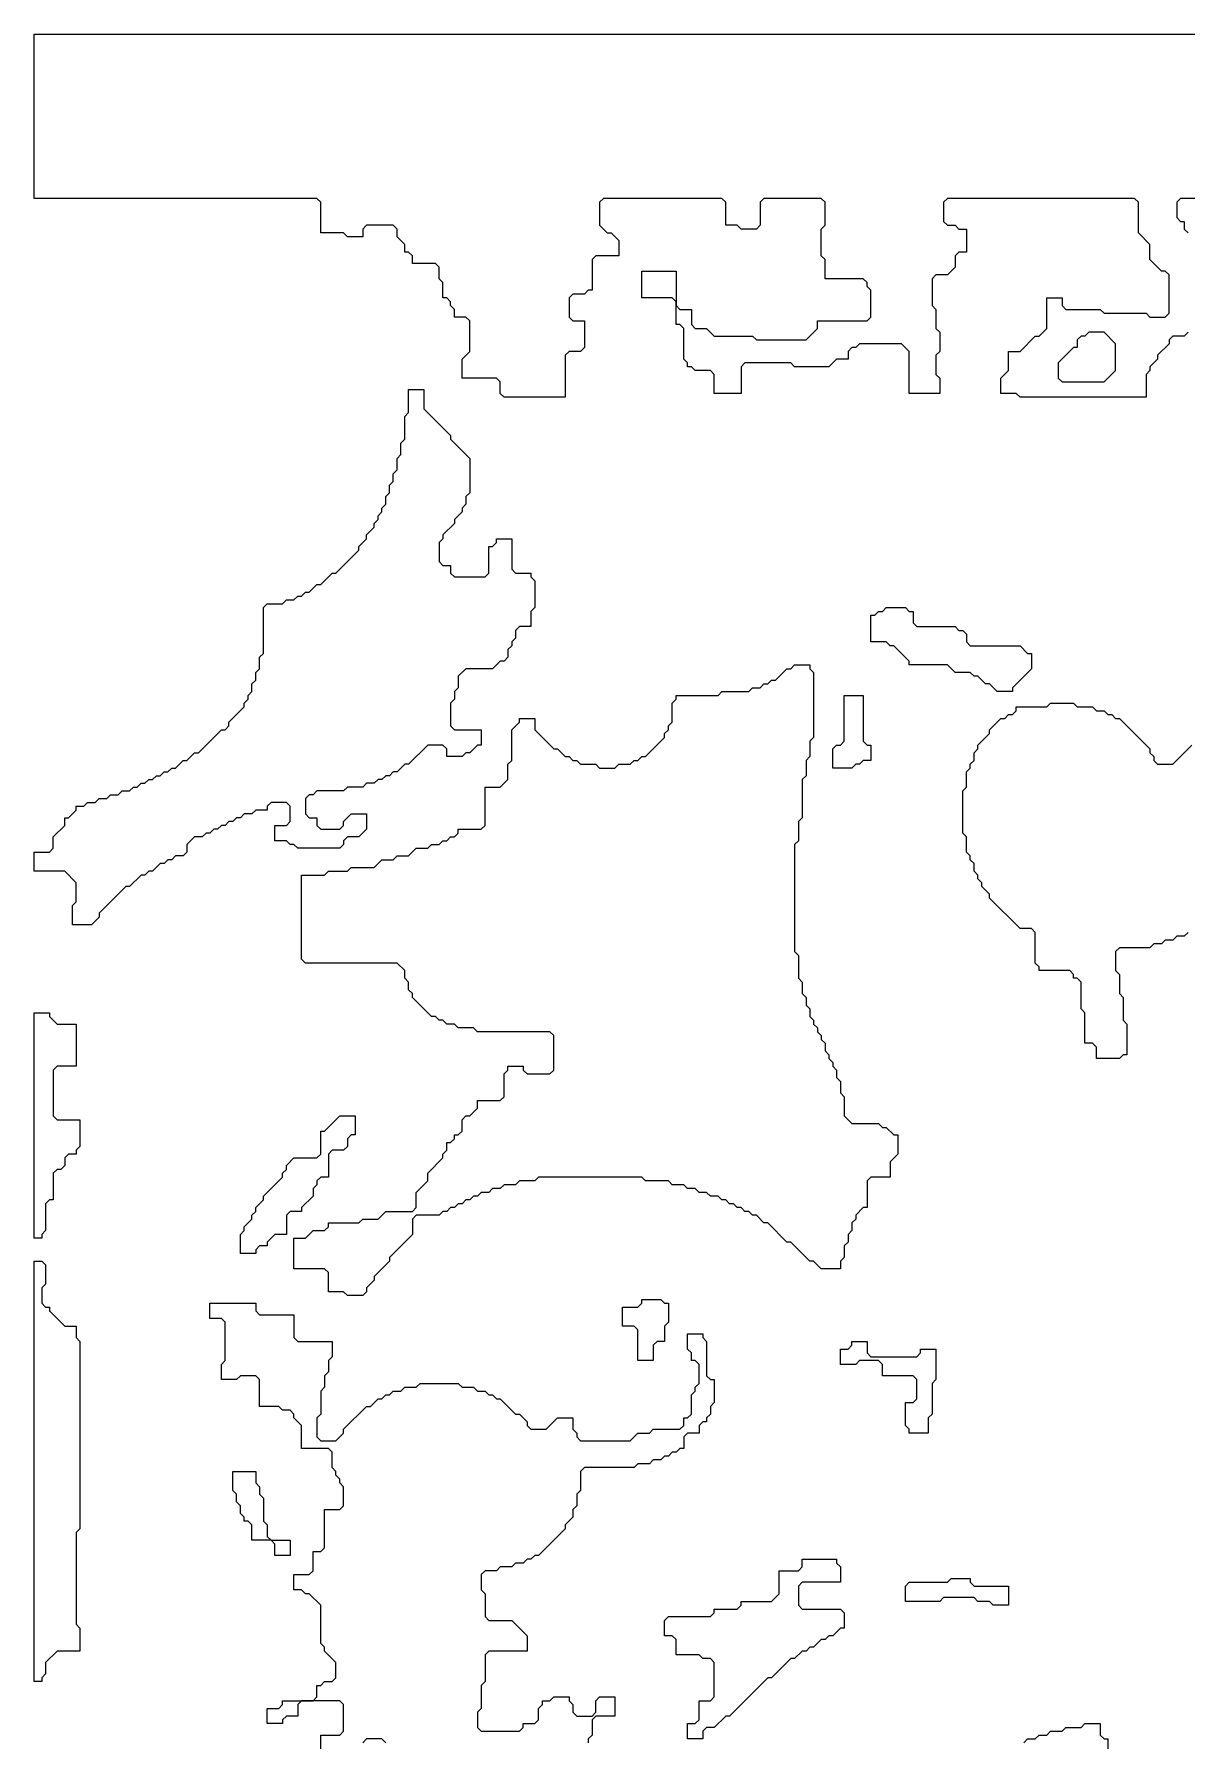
# Model space of a CAD drawing. Header units: metres. Extents: x 0 to 1000, y 0 to 1000.
# Drawn here: x 0 to 294.9, y 563.5 to 1000 of the extents above; entities that cross this region are included whole.
import ezdxf

# ---------------------------------------------------------------- set-up
doc = ezdxf.new("R2010")
doc.units = ezdxf.units.M

msp = doc.modelspace()

# ---------------------------------------------------------------- linework, layer by layer
for points in [[(295.21, 923.75), (294.23, 922.78), (291.3, 922.78), (290.32, 921.8), (290.32, 920.82), (287.39, 917.89), (287.39, 916.91), (285.43, 914.96), (285.43, 913.98), (284.46, 913), (284.46, 907.14), (252.2, 907.14), (251.22, 908.11), (247.31, 908.11), (247.31, 912.02), (249.27, 913.98), (249.27, 918.87), (252.2, 918.87), (256.11, 922.78), (257.09, 922.78), (259.04, 924.73), (259.04, 932.55), (262.95, 932.55), (262.95, 930.6), (263.93, 929.62), (272.73, 929.62), (273.7, 928.64), (284.46, 928.64), (285.43, 927.66), (289.35, 927.66), (290.32, 928.64), (290.32, 938.42), (289.35, 939.39), (288.37, 939.39), (285.43, 942.33), (285.43, 946.24), (282.5, 949.17), (282.5, 956.99), (281.52, 957.97), (233.63, 957.97), (232.65, 956.99), (232.65, 952.1), (233.63, 951.12), (235.58, 951.12), (236.56, 950.15), (238.51, 950.15), (238.51, 944.28), (236.56, 944.28), (235.58, 943.3), (235.58, 940.37), (233.63, 938.42), (230.69, 938.42), (229.72, 937.44), (229.72, 930.6), (230.69, 929.62), (230.69, 924.73), (231.67, 923.75), (231.67, 918.87), (230.69, 917.89), (230.69, 913), (231.67, 912.02), (231.67, 908.11), (223.85, 908.11), (223.85, 918.87), (221.9, 920.82), (211.14, 920.82), (210.17, 919.84), (209.19, 919.84), (208.21, 918.87), (208.21, 916.91), (205.28, 916.91), (203.32, 914.96), (194.53, 914.96), (193.55, 915.93), (181.82, 915.93), (180.84, 914.96), (180.84, 908.11), (174, 908.11), (174, 913), (173.02, 913.98), (169.11, 913.98), (168.13, 914.96), (167.16, 914.96), (167.16, 915.93), (166.18, 916.91), (166.18, 924.73), (165.2, 925.71), (164.22, 925.71), (164.22, 931.57), (163.25, 932.55), (155.43, 932.55), (155.43, 939.39), (164.22, 939.39), (164.22, 930.6), (165.2, 929.62), (168.13, 929.62), (168.13, 925.71), (169.11, 924.73), (172.04, 924.73), (174, 922.78), (183.77, 922.78), (184.75, 921.8), (197.46, 921.8), (200.39, 924.73), (200.39, 926.69), (213.1, 926.69), (214.08, 927.66), (214.08, 934.51), (213.1, 935.48), (213.1, 936.46), (212.12, 937.44), (202.35, 937.44), (202.35, 942.33), (201.37, 943.3), (201.37, 950.15), (202.35, 951.12), (202.35, 956.99), (201.37, 957.97), (186.71, 957.97), (185.73, 956.99), (185.73, 951.12), (184.75, 950.15), (180.84, 950.15), (179.86, 951.12), (176.93, 951.12), (176.93, 956.99), (175.95, 957.97), (145.65, 957.97), (144.67, 956.99), (144.67, 951.12), (146.63, 949.17), (147.61, 949.17), (149.56, 947.21), (149.56, 943.3), (143.7, 943.3), (142.72, 942.33), (142.72, 934.51), (141.74, 934.51), (140.76, 933.53), (137.83, 933.53), (136.85, 932.55), (136.85, 927.66), (137.83, 926.69), (140.76, 926.69), (140.76, 919.84), (139.78, 918.87), (136.85, 918.87), (135.87, 917.89), (135.87, 907.14), (120.23, 907.14), (119.26, 908.11), (119.26, 911.05), (118.28, 912.02), (109.48, 912.02), (109.48, 916.91), (111.44, 918.87), (111.44, 926.69), (110.46, 927.66), (107.53, 927.66), (107.53, 929.62), (106.55, 930.6), (106.55, 931.57), (105.57, 932.55), (104.59, 932.55), (104.59, 936.46), (103.62, 937.44), (103.62, 940.37), (102.64, 941.35), (96.77, 941.35), (96.77, 943.3), (95.8, 944.28), (94.82, 944.28), (94.82, 946.24), (92.86, 948.19), (92.86, 950.15), (91.89, 951.12), (85.04, 951.12), (84.07, 950.15), (84.07, 948.19), (80.16, 948.19), (79.18, 949.17), (73.31, 949.17), (73.31, 956.99), (72.34, 957.97), (0, 957.97), (0, 1000), (1000, 1000)], [(357.77, 957.97), (293.26, 957.97), (292.28, 956.99), (292.28, 953.08), (293.26, 952.1), (294.23, 952.1), (294.23, 950.15), (295.21, 949.17)], [(295.21, 770.28), (294.23, 769.31), (292.28, 769.31), (291.3, 768.33), (289.35, 768.33), (288.37, 767.35), (286.41, 767.35), (285.43, 766.37), (277.61, 766.37), (276.64, 765.4), (276.64, 760.51), (277.61, 759.53), (277.61, 754.64), (278.59, 753.67), (278.59, 747.8), (279.57, 746.82), (279.57, 739), (278.59, 739), (277.61, 738.03), (271.75, 738.03), (271.75, 740.96), (270.77, 741.94), (268.82, 741.94), (268.82, 749.76), (267.84, 750.73), (267.84, 757.58), (266.86, 758.55), (265.88, 758.55), (265.88, 759.53), (264.91, 760.51), (257.09, 760.51), (257.09, 761.49), (256.11, 762.46), (256.11, 770.28), (255.13, 771.26), (252.2, 771.26), (244.38, 779.08), (244.38, 780.06), (242.42, 782.01), (242.42, 782.99), (241.45, 783.97), (241.45, 784.95), (240.47, 785.92), (240.47, 787.88), (239.49, 788.86), (239.49, 789.83), (238.51, 790.81), (238.51, 794.72), (237.54, 795.7), (237.54, 806.45), (238.51, 807.43), (238.51, 811.34), (239.49, 812.32), (239.49, 813.29), (240.47, 814.27), (240.47, 816.23), (241.45, 817.2), (241.45, 818.18), (244.38, 821.11), (244.38, 822.09), (247.31, 825.02), (248.29, 825.02), (249.27, 826), (250.24, 826), (251.22, 826.98), (251.22, 827.96), (259.04, 827.96), (260.02, 828.93), (265.88, 828.93), (266.86, 827.96), (270.77, 827.96), (271.75, 826.98), (273.7, 826.98), (274.68, 826), (275.66, 826), (276.64, 825.02), (277.61, 825.02), (285.43, 817.2), (285.43, 816.23), (286.41, 815.25), (286.41, 814.27), (287.39, 813.29), (291.3, 813.29), (296.19, 818.18)], [(73.31, 560.12), (73.31, 565), (78.2, 565), (79.18, 565.98), (79.18, 572.83), (78.2, 573.8), (68.43, 573.8), (67.45, 572.83), (67.45, 569.89), (64.52, 569.89), (63.54, 568.91), (63.54, 567.94), (59.63, 567.94), (59.63, 571.85), (62.56, 571.85), (63.54, 572.83), (63.54, 573.8), (71.36, 573.8), (72.34, 574.78), (72.34, 577.71), (73.31, 577.71), (74.29, 578.69), (76.25, 578.69), (77.22, 579.67), (77.22, 583.58), (74.29, 586.51), (74.29, 587.49), (73.31, 588.47), (73.31, 598.24), (70.38, 601.17), (69.4, 601.17), (68.43, 602.15), (66.47, 602.15), (66.47, 606.06), (70.38, 606.06), (71.36, 607.04), (71.36, 611.93), (73.31, 611.93), (74.29, 612.9), (74.29, 622.68), (78.2, 622.68), (79.18, 623.66), (79.18, 628.54), (78.2, 629.52), (78.2, 630.5), (77.22, 631.48), (77.22, 632.45), (76.25, 633.43), (76.25, 637.34), (75.27, 638.32), (68.43, 638.32), (68.43, 644.18), (66.47, 646.14), (66.47, 647.12), (65.49, 648.09), (63.54, 648.09), (62.56, 649.07), (57.67, 649.07), (57.67, 655.91), (56.7, 656.89), (52.79, 656.89), (51.81, 655.91), (47.9, 655.91), (47.9, 659.82), (48.88, 660.8), (48.88, 670.58), (47.9, 671.55), (44.97, 671.55), (44.97, 675.46), (56.7, 675.46), (56.7, 673.51), (57.67, 672.53), (66.47, 672.53), (66.47, 666.67), (67.45, 665.69), (76.25, 665.69), (76.25, 661.78), (75.27, 660.8), (75.27, 657.87), (74.29, 656.89), (74.29, 653.96), (73.31, 652.98), (73.31, 647.12), (72.34, 646.14), (72.34, 641.25), (73.31, 640.27), (77.22, 640.27), (79.18, 642.23), (79.18, 643.21), (85.04, 649.07), (86.02, 649.07), (87.98, 651.03), (88.95, 651.03), (89.93, 652), (90.91, 652), (91.89, 652.98), (93.84, 652.98), (94.82, 653.96), (97.75, 653.96), (98.73, 654.94), (108.5, 654.94), (109.48, 653.96), (112.41, 653.96), (113.39, 652.98), (115.35, 652.98), (116.32, 652), (117.3, 652), (118.28, 651.03), (119.26, 651.03), (123.17, 647.12), (124.14, 647.12), (126.1, 645.16), (126.1, 644.18), (127.08, 643.21), (130.99, 643.21), (133.92, 646.14), (137.83, 646.14), (137.83, 643.21), (138.81, 642.23), (138.81, 641.25), (139.78, 640.27), (152.49, 640.27), (154.45, 642.23), (157.38, 642.23), (158.36, 643.21), (165.2, 643.21), (166.18, 644.18), (166.18, 646.14), (167.16, 646.14), (168.13, 647.12), (168.13, 652), (169.11, 652.98), (169.11, 653.96), (170.09, 654.94), (170.09, 659.82), (169.11, 660.8), (168.13, 660.8), (168.13, 662.76), (167.16, 663.73), (167.16, 667.64), (171.07, 667.64), (171.07, 666.67), (172.04, 665.69), (172.04, 656.89), (173.02, 655.91), (174, 655.91), (174, 650.05), (173.02, 649.07), (173.02, 647.12), (172.04, 646.14), (172.04, 645.16), (171.07, 645.16), (170.09, 644.18), (170.09, 642.23), (167.16, 642.23), (166.18, 641.25), (166.18, 638.32), (165.2, 638.32), (164.22, 637.34), (163.25, 637.34), (162.27, 636.36), (161.29, 636.36), (160.31, 635.39), (158.36, 635.39), (157.38, 634.41), (154.45, 634.41), (153.47, 633.43), (140.76, 633.43), (139.78, 632.45), (139.78, 627.57), (138.81, 626.59), (138.81, 623.66), (137.83, 622.68), (137.83, 620.72), (135.87, 618.77), (135.87, 617.79), (129.03, 610.95), (128.05, 610.95), (127.08, 609.97), (126.1, 609.97), (125.12, 608.99), (123.17, 608.99), (122.19, 608.02), (119.26, 608.02), (118.28, 607.04), (115.35, 607.04), (114.37, 606.06), (114.37, 602.15), (115.35, 601.17), (115.35, 595.31), (116.32, 594.33), (122.19, 594.33), (126.1, 590.42), (126.1, 586.51), (116.32, 586.51), (115.35, 585.53), (115.35, 578.69), (114.37, 577.71), (114.37, 571.85), (113.39, 570.87), (113.39, 566.96), (114.37, 565.98), (124.14, 565.98), (125.12, 566.96), (125.12, 567.94), (128.05, 567.94), (129.03, 568.91), (129.03, 571.85), (130.01, 572.83), (130.01, 573.8), (131.96, 573.8), (132.94, 574.78), (136.85, 574.78), (136.85, 573.8), (137.83, 572.83), (137.83, 570.87), (138.81, 569.89), (142.72, 569.89), (143.7, 570.87), (143.7, 573.8), (144.67, 574.78), (148.58, 574.78), (148.58, 569.89), (143.7, 569.89), (142.72, 568.91), (142.72, 565), (141.74, 564.03), (141.74, 563.05)], [(253.18, 563.05), (254.15, 564.03), (256.11, 564.03), (257.09, 565), (259.04, 565), (260.02, 565.98), (262.95, 565.98), (263.93, 566.96), (267.84, 566.96), (268.82, 567.94), (272.73, 567.94), (272.73, 565), (273.7, 564.03), (274.68, 564.03), (274.68, 560.12)], [(89.93, 563.05), (88.95, 564.03), (85.04, 564.03), (84.07, 563.05)]]:
    msp.add_lwpolyline(points)
for points in [[(261.97, 912.02), (262.95, 911.05), (273.7, 911.05), (276.64, 913.98), (276.64, 920.82), (273.7, 923.75), (269.79, 923.75), (268.82, 922.78), (267.84, 922.78), (266.86, 921.8), (266.86, 919.84), (265.88, 919.84), (261.97, 915.93)], [(9.78, 772.24), (9.78, 777.13), (10.75, 778.1), (10.75, 782.99), (7.82, 785.92), (0, 785.92), (0, 790.81), (3.91, 790.81), (4.89, 791.79), (4.89, 794.72), (7.82, 797.65), (7.82, 799.61), (8.8, 799.61), (10.75, 801.56), (10.75, 802.54), (12.71, 802.54), (13.69, 803.52), (15.64, 803.52), (16.62, 804.5), (18.57, 804.5), (19.55, 805.47), (21.51, 805.47), (22.48, 806.45), (24.44, 806.45), (25.42, 807.43), (26.39, 807.43), (27.37, 808.41), (28.35, 808.41), (29.33, 809.38), (30.3, 809.38), (31.28, 810.36), (32.26, 810.36), (33.24, 811.34), (34.21, 811.34), (35.19, 812.32), (36.17, 812.32), (38.12, 814.27), (39.1, 814.27), (41.06, 816.23), (42.03, 816.23), (47.9, 822.09), (48.88, 822.09), (49.85, 823.07), (49.85, 824.05), (53.76, 827.96), (53.76, 828.93), (54.74, 829.91), (54.74, 830.89), (55.72, 831.87), (55.72, 833.82), (56.7, 834.8), (56.7, 836.75), (57.67, 837.73), (57.67, 840.66), (58.65, 841.64), (58.65, 853.37), (59.63, 854.35), (63.54, 854.35), (64.52, 855.33), (66.47, 855.33), (67.45, 856.3), (68.43, 856.3), (69.4, 857.28), (70.38, 857.28), (72.34, 859.24), (73.31, 859.24), (76.25, 862.17), (77.22, 862.17), (83.09, 868.04), (83.09, 869.01), (85.04, 870.97), (85.04, 871.95), (87, 873.9), (87, 874.88), (87.98, 875.86), (87.98, 876.83), (88.95, 877.81), (88.95, 878.79), (89.93, 879.77), (89.93, 881.72), (90.91, 882.7), (90.91, 884.65), (91.89, 885.63), (91.89, 887.59), (92.86, 888.56), (92.86, 891.5), (93.84, 892.47), (93.84, 895.41), (94.82, 896.38), (94.82, 902.25), (95.8, 903.23), (95.8, 909.09), (99.71, 909.09), (99.71, 904.2), (106.55, 897.36), (106.55, 896.38), (111.44, 891.5), (111.44, 882.7), (110.46, 881.72), (110.46, 879.77), (109.48, 878.79), (109.48, 877.81), (107.53, 875.86), (107.53, 874.88), (104.59, 871.95), (104.59, 870.97), (103.62, 869.99), (103.62, 865.1), (104.59, 864.13), (106.55, 864.13), (106.55, 862.17), (107.53, 861.19), (115.35, 861.19), (116.32, 862.17), (116.32, 869.01), (117.3, 869.01), (118.28, 869.99), (118.28, 870.97), (122.19, 870.97), (122.19, 863.15), (123.17, 862.17), (127.08, 862.17), (127.08, 861.19), (128.05, 860.22), (128.05, 853.37), (127.08, 852.39), (127.08, 848.48), (124.14, 848.48), (123.17, 847.51), (123.17, 845.55), (122.19, 844.57), (122.19, 843.6), (121.21, 842.62), (121.21, 840.66), (120.23, 839.69), (119.26, 839.69), (117.3, 837.73), (110.46, 837.73), (108.5, 835.78), (108.5, 832.84), (107.53, 831.87), (107.53, 829.91), (106.55, 828.93), (106.55, 823.07), (107.53, 822.09), (114.37, 822.09), (114.37, 818.18), (113.39, 818.18), (111.44, 816.23), (110.46, 816.23), (109.48, 815.25), (105.57, 815.25), (105.57, 817.2), (104.59, 818.18), (100.68, 818.18), (95.8, 813.29), (94.82, 813.29), (92.86, 811.34), (91.89, 811.34), (90.91, 810.36), (89.93, 810.36), (88.95, 809.38), (87.98, 809.38), (87, 808.41), (85.04, 808.41), (84.07, 807.43), (80.16, 807.43), (79.18, 806.45), (72.34, 806.45), (71.36, 805.47), (70.38, 805.47), (69.4, 804.5), (69.4, 800.59), (70.38, 799.61), (72.34, 799.61), (72.34, 797.65), (73.31, 796.68), (78.2, 796.68), (79.18, 797.65), (79.18, 798.63), (81.13, 800.59), (85.04, 800.59), (85.04, 796.68), (83.09, 794.72), (80.16, 794.72), (79.18, 793.74), (79.18, 792.77), (78.2, 791.79), (67.45, 791.79), (66.47, 792.77), (65.49, 792.77), (64.52, 793.74), (61.58, 793.74), (61.58, 797.65), (64.52, 797.65), (65.49, 798.63), (65.49, 802.54), (64.52, 803.52), (60.61, 803.52), (59.63, 802.54), (59.63, 801.56), (56.7, 801.56), (55.72, 800.59), (53.76, 800.59), (52.79, 799.61), (51.81, 799.61), (50.83, 798.63), (49.85, 798.63), (48.88, 797.65), (47.9, 797.65), (46.92, 796.68), (45.94, 796.68), (44.97, 795.7), (43.99, 795.7), (43.01, 794.72), (41.06, 794.72), (39.1, 792.77), (39.1, 790.81), (38.12, 789.83), (36.17, 789.83), (35.19, 788.86), (34.21, 788.86), (33.24, 787.88), (32.26, 787.88), (30.3, 785.92), (29.33, 785.92), (28.35, 784.95), (27.37, 784.95), (24.44, 782.01), (23.46, 782.01), (16.62, 775.17), (16.62, 774.19), (14.66, 772.24)], [(246.33, 831.87), (244.38, 833.82), (243.4, 833.82), (241.45, 835.78), (240.47, 835.78), (239.49, 836.75), (235.58, 836.75), (233.63, 838.71), (223.85, 838.71), (223.85, 839.69), (219.94, 843.6), (218.96, 843.6), (217.99, 844.57), (214.08, 844.57), (214.08, 851.42), (215.05, 851.42), (216.03, 852.39), (217.01, 852.39), (217.99, 853.37), (222.87, 853.37), (223.85, 852.39), (224.83, 852.39), (224.83, 849.46), (225.81, 848.48), (235.58, 848.48), (236.56, 847.51), (237.54, 847.51), (238.51, 846.53), (238.51, 844.57), (239.49, 843.6), (252.2, 843.6), (254.15, 841.64), (255.13, 841.64), (255.13, 837.73), (250.24, 832.84), (250.24, 831.87)], [(80.16, 677.42), (79.18, 678.4), (75.27, 678.4), (75.27, 683.28), (74.29, 684.26), (66.47, 684.26), (66.47, 692.08), (69.4, 692.08), (71.36, 694.04), (74.29, 694.04), (75.27, 695.01), (75.27, 695.99), (83.09, 695.99), (84.07, 696.97), (87.98, 696.97), (89.93, 698.92), (96.77, 698.92), (97.75, 699.9), (97.75, 703.81), (100.68, 706.74), (100.68, 708.7), (104.59, 712.61), (104.59, 713.59), (105.57, 714.57), (105.57, 716.52), (106.55, 716.52), (107.53, 717.5), (107.53, 718.48), (108.5, 718.48), (109.48, 719.45), (109.48, 722.39), (110.46, 723.36), (111.44, 723.36), (113.39, 725.32), (113.39, 727.27), (119.26, 727.27), (120.23, 728.25), (120.23, 734.12), (121.21, 735.09), (121.21, 736.07), (125.12, 736.07), (125.12, 735.09), (126.1, 734.12), (131.96, 734.12), (132.94, 735.09), (132.94, 743.89), (131.96, 744.87), (113.39, 744.87), (112.41, 745.85), (108.5, 745.85), (107.53, 746.82), (105.57, 746.82), (104.59, 747.8), (103.62, 747.8), (102.64, 748.78), (101.66, 748.78), (96.77, 753.67), (96.77, 754.64), (95.8, 755.62), (95.8, 757.58), (94.82, 758.55), (94.82, 760.51), (92.86, 762.46), (69.4, 762.46), (68.43, 763.44), (68.43, 784.95), (74.29, 784.95), (75.27, 785.92), (80.16, 785.92), (81.13, 786.9), (87, 786.9), (88.95, 788.86), (91.89, 788.86), (92.86, 789.83), (95.8, 789.83), (97.75, 791.79), (100.68, 791.79), (101.66, 792.77), (103.62, 792.77), (104.59, 793.74), (105.57, 793.74), (106.55, 794.72), (107.53, 794.72), (108.5, 795.7), (108.5, 796.68), (114.37, 796.68), (115.35, 797.65), (115.35, 807.43), (119.26, 807.43), (121.21, 809.38), (121.21, 813.29), (122.19, 814.27), (122.19, 822.09), (124.14, 824.05), (124.14, 825.02), (128.05, 825.02), (128.05, 822.09), (132.94, 817.2), (133.92, 817.2), (135.87, 815.25), (136.85, 815.25), (137.83, 814.27), (138.81, 814.27), (139.78, 813.29), (143.7, 813.29), (144.67, 812.32), (148.58, 812.32), (149.56, 813.29), (152.49, 813.29), (153.47, 814.27), (154.45, 814.27), (155.43, 815.25), (156.4, 815.25), (161.29, 820.14), (161.29, 821.11), (162.27, 822.09), (162.27, 823.07), (163.25, 824.05), (163.25, 828.93), (164.22, 829.91), (164.22, 830.89), (174.98, 830.89), (175.95, 831.87), (182.8, 831.87), (183.77, 832.84), (185.73, 832.84), (186.71, 833.82), (187.68, 833.82), (188.66, 834.8), (189.64, 834.8), (192.57, 837.73), (193.55, 837.73), (194.53, 838.71), (198.44, 838.71), (198.44, 837.73), (199.41, 836.75), (199.41, 820.14), (198.44, 819.16), (198.44, 815.25), (197.46, 814.27), (197.46, 810.36), (196.48, 809.38), (196.48, 799.61), (195.5, 798.63), (195.5, 793.74), (194.53, 792.77), (194.53, 765.4), (195.5, 764.42), (195.5, 758.55), (196.48, 757.58), (196.48, 754.64), (197.46, 753.67), (197.46, 751.71), (198.44, 750.73), (198.44, 748.78), (199.41, 747.8), (199.41, 746.82), (200.39, 745.85), (200.39, 744.87), (201.37, 743.89), (201.37, 742.91), (202.35, 741.94), (202.35, 739.98), (203.32, 739), (203.32, 738.03), (204.3, 737.05), (204.3, 736.07), (205.28, 735.09), (205.28, 733.14), (206.26, 732.16), (206.26, 729.23), (207.23, 728.25), (207.23, 723.36), (209.19, 721.41), (216.03, 721.41), (217.01, 720.43), (217.99, 720.43), (219.94, 718.48), (220.92, 718.48), (220.92, 713.59), (218.96, 711.63), (218.96, 707.72), (214.08, 707.72), (213.1, 706.74), (213.1, 699.9), (212.12, 699.9), (210.17, 697.95), (210.17, 696.97), (209.19, 695.99), (209.19, 694.04), (208.21, 693.06), (208.21, 691.1), (207.23, 690.13), (207.23, 687.19), (206.26, 686.22), (206.26, 684.26), (201.37, 684.26), (199.41, 686.22), (198.44, 686.22), (193.55, 691.1), (192.57, 691.1), (187.68, 695.99), (186.71, 695.99), (184.75, 697.95), (183.77, 697.95), (182.8, 698.92), (181.82, 698.92), (180.84, 699.9), (179.86, 699.9), (178.89, 700.88), (177.91, 700.88), (176.93, 701.86), (175.95, 701.86), (174.98, 702.83), (173.02, 702.83), (172.04, 703.81), (170.09, 703.81), (169.11, 704.79), (167.16, 704.79), (166.18, 705.77), (163.25, 705.77), (162.27, 706.74), (156.4, 706.74), (155.43, 707.72), (129.03, 707.72), (128.05, 706.74), (124.14, 706.74), (123.17, 705.77), (120.23, 705.77), (119.26, 704.79), (117.3, 704.79), (116.32, 703.81), (114.37, 703.81), (113.39, 702.83), (112.41, 702.83), (111.44, 701.86), (110.46, 701.86), (109.48, 700.88), (108.5, 700.88), (107.53, 699.9), (106.55, 699.9), (105.57, 698.92), (104.59, 698.92), (103.62, 697.95), (97.75, 697.95), (96.77, 696.97), (96.77, 693.06), (90.91, 687.19), (90.91, 686.22), (87, 682.31), (87, 681.33), (85.04, 679.37), (85.04, 678.4), (84.07, 677.42)], [(204.3, 812.32), (204.3, 817.2), (205.28, 818.18), (206.26, 818.18), (207.23, 819.16), (207.23, 830.89), (212.12, 830.89), (212.12, 819.16), (213.1, 818.18), (214.08, 818.18), (214.08, 814.27), (212.12, 814.27), (211.14, 813.29), (210.17, 813.29), (209.19, 812.32)], [(0, 692.08), (0, 749.76), (3.91, 749.76), (3.91, 748.78), (5.87, 746.82), (10.75, 746.82), (10.75, 736.07), (5.87, 736.07), (4.89, 735.09), (4.89, 723.36), (5.87, 722.39), (11.73, 722.39), (11.73, 715.54), (10.75, 714.57), (10.75, 713.59), (8.8, 713.59), (7.82, 712.61), (7.82, 710.65), (6.84, 709.68), (5.87, 709.68), (4.89, 708.7), (4.89, 701.86), (3.91, 701.86), (2.93, 700.88), (2.93, 694.04), (1.96, 693.06), (1.96, 692.08)], [(52.79, 688.17), (52.79, 693.06), (53.76, 694.04), (53.76, 695.01), (55.72, 696.97), (55.72, 697.95), (56.7, 698.92), (56.7, 699.9), (58.65, 701.86), (58.65, 702.83), (63.54, 707.72), (63.54, 708.7), (64.52, 709.68), (64.52, 710.65), (66.47, 712.61), (72.34, 712.61), (73.31, 713.59), (73.31, 719.45), (74.29, 719.45), (78.2, 723.36), (82.11, 723.36), (82.11, 718.48), (81.13, 718.48), (80.16, 717.5), (80.16, 715.54), (79.18, 714.57), (76.25, 714.57), (75.27, 713.59), (75.27, 707.72), (73.31, 707.72), (72.34, 706.74), (72.34, 705.77), (71.36, 704.79), (71.36, 702.83), (68.43, 699.9), (68.43, 698.92), (65.49, 698.92), (64.52, 697.95), (64.52, 693.06), (61.58, 693.06), (59.63, 691.1), (59.63, 690.13), (57.67, 690.13), (56.7, 689.15), (56.7, 688.17)], [(0, 578.69), (0, 686.22), (1.96, 686.22), (2.93, 685.24), (2.93, 680.35), (1.96, 679.37), (1.96, 675.46), (2.93, 674.49), (3.91, 674.49), (3.91, 673.51), (7.82, 669.6), (10.75, 669.6), (10.75, 666.67), (11.73, 665.69), (11.73, 617.79), (10.75, 616.81), (10.75, 593.35), (11.73, 592.38), (11.73, 586.51), (5.87, 586.51), (2.93, 583.58), (2.93, 580.65), (1.96, 579.67), (1.96, 578.69)], [(154.45, 660.8), (154.45, 668.62), (153.47, 669.6), (150.54, 669.6), (150.54, 674.49), (154.45, 674.49), (155.43, 675.46), (155.43, 676.44), (160.31, 676.44), (161.29, 675.46), (162.27, 675.46), (162.27, 670.58), (161.29, 669.6), (161.29, 665.69), (159.34, 665.69), (158.36, 664.71), (158.36, 660.8)], [(223.85, 642.23), (223.85, 643.21), (222.87, 644.18), (222.87, 650.05), (224.83, 650.05), (225.81, 651.03), (225.81, 655.91), (224.83, 656.89), (217.01, 656.89), (217.01, 659.82), (216.03, 660.8), (211.14, 660.8), (210.17, 659.82), (206.26, 659.82), (206.26, 663.73), (208.21, 663.73), (209.19, 664.71), (209.19, 665.69), (213.1, 665.69), (213.1, 662.76), (214.08, 661.78), (225.81, 661.78), (226.78, 662.76), (226.78, 663.73), (230.69, 663.73), (230.69, 655.91), (229.72, 654.94), (229.72, 647.12), (228.74, 646.14), (228.74, 642.23)], [(61.58, 610.95), (61.58, 613.88), (60.61, 614.86), (55.72, 614.86), (55.72, 618.77), (54.74, 619.75), (53.76, 619.75), (53.76, 620.72), (52.79, 621.7), (52.79, 623.66), (51.81, 624.63), (51.81, 626.59), (50.83, 627.57), (50.83, 632.45), (56.7, 632.45), (56.7, 629.52), (57.67, 628.54), (57.67, 626.59), (58.65, 625.61), (58.65, 619.75), (59.63, 618.77), (59.63, 615.84), (60.61, 614.86), (65.49, 614.86), (65.49, 610.95)], [(167.16, 564.03), (167.16, 567.94), (169.11, 567.94), (170.09, 568.91), (170.09, 573.8), (173.02, 573.8), (174, 574.78), (174, 583.58), (173.02, 584.56), (171.07, 584.56), (170.09, 585.53), (164.22, 585.53), (164.22, 589.44), (163.25, 590.42), (161.29, 590.42), (161.29, 594.33), (162.27, 595.31), (173.02, 595.31), (174, 596.29), (174, 597.26), (179.86, 597.26), (180.84, 598.24), (180.84, 599.22), (188.66, 599.22), (190.62, 601.17), (190.62, 607.04), (195.5, 607.04), (196.48, 608.02), (196.48, 609.97), (205.28, 609.97), (205.28, 608.99), (206.26, 608.02), (206.26, 604.11), (196.48, 604.11), (195.5, 603.13), (195.5, 598.24), (196.48, 597.26), (206.26, 597.26), (207.23, 596.29), (207.23, 592.38), (206.26, 592.38), (204.3, 590.42), (203.32, 590.42), (202.35, 589.44), (201.37, 589.44), (199.41, 587.49), (198.44, 587.49), (197.46, 586.51), (196.48, 586.51), (194.53, 584.56), (193.55, 584.56), (188.66, 579.67), (187.68, 579.67), (177.91, 569.89), (176.93, 569.89), (174, 566.96), (172.04, 566.96), (171.07, 565.98), (171.07, 564.03)], [(245.36, 598.24), (244.38, 599.22), (241.45, 599.22), (240.47, 600.2), (232.65, 600.2), (231.67, 599.22), (222.87, 599.22), (222.87, 603.13), (223.85, 604.11), (233.63, 604.11), (234.6, 605.08), (239.49, 605.08), (239.49, 604.11), (240.47, 603.13), (249.27, 603.13), (249.27, 598.24)]]:
    msp.add_lwpolyline(points, close=True)

doc.saveas('drawing.dxf')
